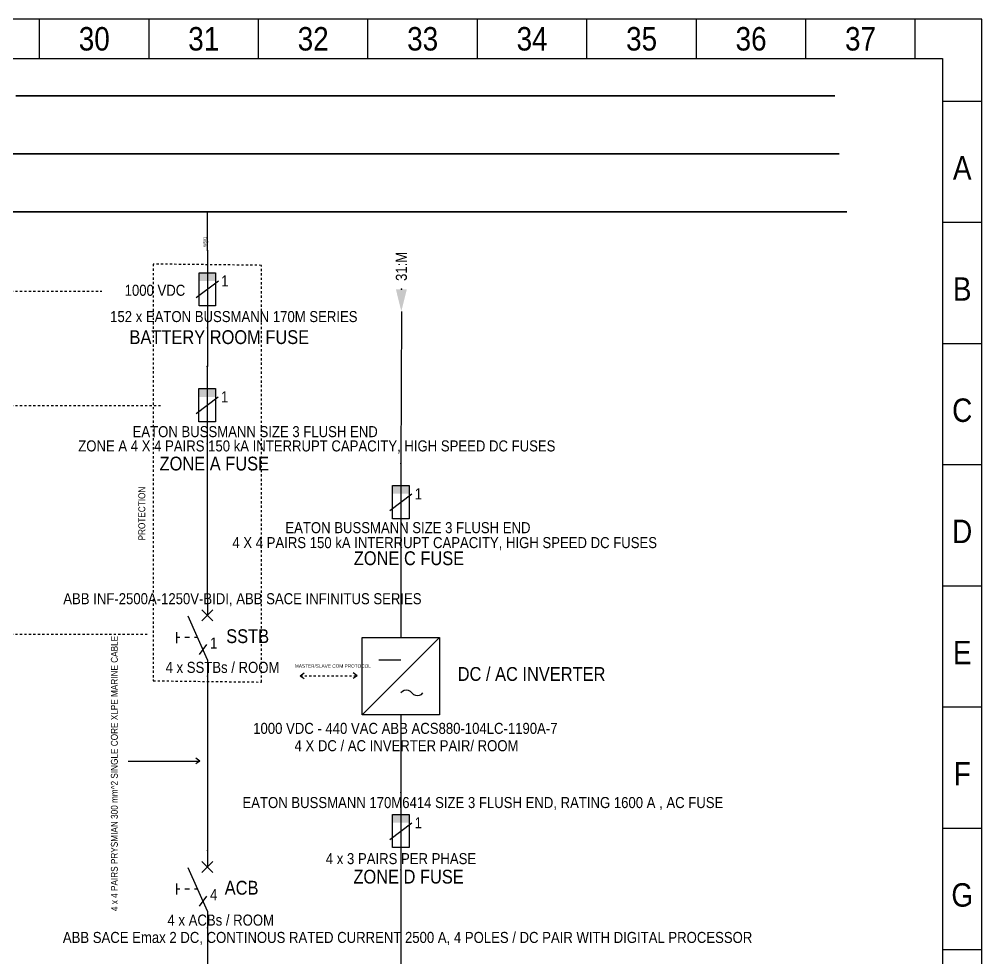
# Model space of a CAD drawing. Header units: millimetres. Extents: x -283 to 2642, y -168 to 1897.
# Drawn here: x 1781 to 2642, y 1057 to 1897 of the extents above; entities that cross this region are included whole.
import ezdxf
from ezdxf.enums import TextEntityAlignment as Align

# ---------------------------------------------------------------- set-up
doc = ezdxf.new("R2010")
doc.units = ezdxf.units.MM
doc.linetypes.add('DASHED', pattern=[4, 2, -2])
doc.layers.add('SLEHTI1', color=7, linetype='Continuous')
doc.styles.add('ELECTRICAL_GENERAL', font='arial.ttf', dxfattribs={"width": 0.85})
doc.styles.add('ELECTRICAL_ID', font='arial.ttf', dxfattribs={"width": 0.85})
doc.styles.add('ELECTRICAL_INTDEF1', font='segoesc.ttf', dxfattribs={"width": 0.85})
doc.styles.add('ELECTRICAL_LABEL', font='arial.ttf', dxfattribs={"width": 0.85})
doc.styles.add('ELECTRICAL_PROMPT', font='arial.ttf', dxfattribs={"width": 0.85})

# ---------------------------------------------------------------- blocks, each defined once
blk = doc.blocks.new('SPOH3V')
at = {"color": 2, "linetype": 'Continuous', "lineweight": -3}
for p, q in [((418, 297), (23, 297)), ((418, 2), (418, 297))]:
    blk.add_line(p, q, dxfattribs=at)
at = {"color": 7, "linetype": 'Continuous', "lineweight": -3}
for p, q in [((297.5, 292), (297.5, 297)), ((311.5, 292), (311.5, 297)), ((325.5, 292), (325.5, 297)), ((339.5, 292), (339.5, 297)), ((353.5, 292), (353.5, 297)), ((367.5, 292), (367.5, 297)), ((381.5, 292), (381.5, 297)), ((395.5, 292), (395.5, 297)), ((409.5, 292), (409.5, 297)), ((418, 286.5), (413, 286.5)), ((418, 271), (413, 271)), ((418, 255.5), (413, 255.5)), ((418, 240), (413, 240)), ((418, 224.5), (413, 224.5)), ((418, 209), (413, 209)), ((418, 193.5), (413, 193.5)), ((418, 178), (413, 178))]:
    blk.add_line(p, q, dxfattribs=at)
at = {"color": 1, "linetype": 'Continuous', "lineweight": -3}
for p, q in [((28, 292), (413, 292)), ((413, 292), (413, 23))]:
    blk.add_line(p, q, dxfattribs=at)
at = {"color": 7, "lineweight": -3, "style": 'ELECTRICAL_PROMPT', "width": 0.85}
for s, p in [('30', (304.5, 293)), ('31', (318.5, 293)), ('32', (332.5, 293)), ('33', (346.5, 293)), ('34', (360.5, 293)), ('35', (374.5, 293)), ('36', (388.5, 293)), ('37', (402.5, 293)), ('A', (415.5, 276.5)), ('B', (415.5, 261)), ('C', (415.5, 245.5)), ('D', (415.5, 230)), ('E', (415.5, 214.5)), ('F', (415.5, 199)), ('G', (415.5, 183.5))]:
    blk.add_text(s, height=3, dxfattribs=at).set_placement(p, align=Align.CENTER)
at = {"color": 11, "lineweight": -3, "style": 'ELECTRICAL_LABEL', "width": 0.85, "flags": 8}
blk.add_attdef('E_DRW_PRINTDATE', text='', height=1.5, rotation=90, dxfattribs=at).set_placement((1.6, 296.5), align=Align.RIGHT)
at = {"color": 7, "lineweight": -3, "style": 'ELECTRICAL_LABEL', "width": 0.85, "flags": 8}
for tag, p in [('E_DRW_REVD', (7, 247)), ('E_DRW_REVE', (14, 247)), ('E_DRW_REVF', (21, 247)), ('E_DRW_REVA', (7, 30)), ('E_DRW_REVB', (14, 30)), ('E_DRW_REVC', (21, 30))]:
    blk.add_attdef(tag, p, '', height=2, rotation=90, dxfattribs=at)
at = {"color": 11, "lineweight": -3, "style": 'ELECTRICAL_LABEL', "width": 0.85, "flags": 8}
blk.add_attdef('E_DRW_FILENAME', (1.6, 2.5), '', height=1.5, rotation=90, dxfattribs=at)
at = {"color": 1, "lineweight": -3, "style": 'ELECTRICAL_LABEL', "width": 0.85, "flags": 8}
for tag, p, height in [('E_DRW_NAME1', (206.5, 15), 3.5), ('E_DRW_OBJECTID', (323, 17), 2.5), ('E_DRW_ELPOSID', (356, 17), 2.5), ('E_DRW_JOBNUMBER', (388, 17), 2.5), ('E_DRW_NAME2', (206.5, 10), 3.5), ('E_DRW_NUMBER', (359, 5), 5), ('E_DRW_NAME3', (206.5, 5), 3.5)]:
    blk.add_attdef(tag, p, '', height=height, dxfattribs=at)
at = {"color": 7, "lineweight": -3, "width": 0.85}
for tag, p, style, flags in [('E_DRW_PLANNER', (295.54, 17), 'ELECTRICAL_LABEL', 8), ('E_DRW_DATE', (305, 17), 'ELECTRICAL_LABEL', 8), ('E_DRW_DRAWER', (295.54, 10), 'ELECTRICAL_LABEL', 8), ('E_DRW_SHEETS', (331, 10), 'ELECTRICAL_LABEL', 8), ('E_DRW_CHECKER', (295.54, 3), 'ELECTRICAL_LABEL', 8), ('$SCVIRTATIE$', (0, 0), 'ELECTRICAL_GENERAL', 9)]:
    blk.add_attdef(tag, p, '', height=2, dxfattribs=dict(at, style=style, flags=flags))
at = {"color": 7, "lineweight": -3, "style": 'ELECTRICAL_LABEL', "width": 0.85, "flags": 8}
blk.add_attdef('E_DRW_SHEET', text='', height=2, dxfattribs=at).set_placement((327, 10), align=Align.RIGHT)
at = {"color": 1, "lineweight": -3, "style": 'ELECTRICAL_LABEL', "width": 0.85, "flags": 8}
blk.add_attdef('E_DRW_GROUP', text='', height=5, dxfattribs=at).set_placement((354, 5), align=Align.RIGHT)
blk = doc.blocks.new('SVAIHT2A')
at = {"color": 1, "linetype": 'Continuous', "lineweight": -3}
blk.add_point((0, 0), dxfattribs=at)
at = {"color": 1, "lineweight": -3}
blk.add_solid([(0, -4), (0.99, 0), (-0.99, 0)], dxfattribs=at)
at = {"color": 7, "lineweight": -3, "style": 'ELECTRICAL_GENERAL', "width": 0.85}
blk.add_attdef('E_CONNREF', text='', height=2, rotation=90, dxfattribs=at).set_placement((0, 1.5), align=Align.MIDDLE_LEFT)
at = {"color": 1, "lineweight": -3, "style": 'ELECTRICAL_INTDEF1', "flags": 8}
blk.add_attdef('E_DELETED', (0, 0), '', height=2.5, dxfattribs=at)
at = {"color": 7, "lineweight": -3, "style": 'ELECTRICAL_GENERAL', "width": 0.85, "flags": 8}
blk.add_attdef('E_SYMBTXT1', text='', height=2, rotation=90, dxfattribs=at).set_placement((2, 0), align=Align.TOP_RIGHT)
at = {"color": 7, "lineweight": -3, "style": 'ELECTRICAL_GENERAL', "width": 0.85, "flags": 1}
blk.add_attdef('E_THISREF', text='', height=1.5, dxfattribs=at).set_placement((0, -9), align=Align.CENTER)
blk = doc.blocks.new('KAAPELIN1')
at = {"color": 7, "linetype": 'ByBlock', "lineweight": -3}
blk.add_point((0, 0), dxfattribs=at)
at = {"color": 7, "lineweight": -3, "width": 0.85}
for tag, height, style, p in [('E_ID', 2.5, 'ELECTRICAL_ID', (0, 1)), ('E_TYPE', 2, 'ELECTRICAL_GENERAL', (0, -3))]:
    blk.add_attdef(tag, text='', height=height, dxfattribs=dict(at, style=style)).set_placement(p, align=Align.CENTER)
at = {"color": 7, "lineweight": -3, "style": 'ELECTRICAL_GENERAL', "width": 0.85}
for tag, flags, p in [('E_FROM_LOCATION', 1, (0, -6)), ('E_FROM_ID', 1, (0, -9)), ('E_TO_LOCATION', 1, (0, -12)), ('E_LENGTH', 1, (0, -18)), ('E_TO_ID', 1, (0, -15)), ('E_REMARKS', 1, (0, -21)), ('E_CLASS', 1, (0, -27)), ('E_ITEM', 1, (0, -24)), ('E_INSTALLER', 9, (0, -33)), ('E_SUPPLIER', 9, (0, -30)), ('E_VOLTAGE', 9, (0, -36))]:
    blk.add_attdef(tag, text='', height=2, dxfattribs=dict(at, flags=flags)).set_placement(p, align=Align.CENTER)
blk = doc.blocks.new('IECSLD_0201')
at = {"color": 0, "linetype": 'Continuous', "lineweight": -3}
for p, q in [((0, 0), (0, -14)), ((-1.5, -10), (-1.5, -4)), ((-1.5, -4), (1.5, -4)), ((1.5, -4), (1.5, -10)), ((1.5, -10), (-1.5, -10))]:
    blk.add_line(p, q, dxfattribs=at)
at = {"color": 7, "linetype": 'Continuous', "lineweight": -3}
blk.add_line((-2, -8.5), (2, -5.5), dxfattribs=at)
at = {"color": 0, "linetype": 'Continuous', "lineweight": -3}
for p in [(0, 0), (0, -14)]:
    blk.add_point(p, dxfattribs=at)
at = {"color": 0, "lineweight": -3}
blk.add_solid([(-1.5, -5.5), (1.5, -5.5), (-1.5, -4), (1.5, -4)], dxfattribs=at)
at = {"color": 7, "lineweight": -3, "width": 0.85}
for tag, height, style, flags, p in [('E_OBJECTID', 2.5, 'ELECTRICAL_ID', 8, (-4, -1)), ('E_ELPOSID', 2.5, 'ELECTRICAL_ID', 8, (-4, -4.5)), ('E_AA', 2, 'ELECTRICAL_GENERAL', 8, (-4, -12)), ('E_OVERCURRENTPROTECTIONTYPE', 2, 'ELECTRICAL_GENERAL', 9, (-4, -15)), ('E_OVERCURRENTPROTECTION', 2, 'ELECTRICAL_GENERAL', 9, (-4, -18)), ('E_FRAMESIZE', 2, 'ELECTRICAL_GENERAL', 9, (-4, -21)), ('E_ELEC1', 2, 'ELECTRICAL_GENERAL', 8, (-4, -24)), ('E_ELEC2', 2, 'ELECTRICAL_GENERAL', 8, (-4, -27))]:
    blk.add_attdef(tag, text='', height=height, dxfattribs=dict(at, style=style, flags=flags)).set_placement(p, align=Align.RIGHT)
at = {"color": 7, "lineweight": -3, "style": 'ELECTRICAL_GENERAL', "width": 0.85, "flags": 8}
blk.add_attdef('E_PHASE', (2, -1), '', height=1.5, dxfattribs=at)
at = {"color": 7, "lineweight": -3, "style": 'ELECTRICAL_ID', "width": 0.85, "flags": 9}
blk.add_attdef('E_GROUPNUMBER', text='', height=1.5, dxfattribs=at).set_placement((-2, -1), align=Align.TOP_RIGHT)
at = {"color": 7, "lineweight": -3, "style": 'ELECTRICAL_GENERAL', "width": 0.85, "flags": 8}
blk.add_attdef('E_POLES', text='', height=2, dxfattribs=at).set_placement((2.5, -5.5), align=Align.MIDDLE_LEFT)
at = {"color": 7, "lineweight": -3, "style": 'ELECTRICAL_ID', "width": 0.85}
blk.add_attdef('E_ID', text='', height=2.5, dxfattribs=at).set_placement((-4, -8), align=Align.RIGHT)
blk = doc.blocks.new('IECSLD_0710')
at = {"color": 0, "linetype": 'Continuous', "lineweight": -3}
for p, q in [((-7, 0), (7, 0)), ((-7, -14), (-7, 0)), ((-7, -14), (7, 0)), ((7, 0), (7, -14)), ((7, -14), (-7, -14))]:
    blk.add_line(p, q, dxfattribs=at)
at = {"color": 7, "linetype": 'Continuous', "lineweight": -3}
for p, q in [((-3.72, -3.73), (-4, -4)), ((-3.38, -3.56), (-3.72, -3.73)), ((-3, -3.5), (-3.38, -3.56)), ((-2.62, -3.56), (-3, -3.5)), ((-2.28, -3.73), (-2.62, -3.56)), ((-2, -4), (-2.28, -3.73)), ((-2, -4), (-1.72, -4.27)), ((-1.72, -4.27), (-1.38, -4.44)), ((-1.38, -4.44), (-1, -4.5)), ((-1, -4.5), (-0.62, -4.44)), ((-0.62, -4.44), (-0.28, -4.27)), ((-0.28, -4.27), (0, -4)), ((4, -10), (0, -10))]:
    blk.add_line(p, q, dxfattribs=at)
at = {"color": 0, "linetype": 'Continuous', "lineweight": -3}
for p in [(0, 0), (0, -14)]:
    blk.add_point(p, dxfattribs=at)
at = {"color": 7, "lineweight": -3, "width": 0.85, "flags": 8}
for tag, height, style, p in [('E_OBJECTID', 2.5, 'ELECTRICAL_ID', (-9, -1)), ('E_ELPOSID', 2.5, 'ELECTRICAL_ID', (-9, -4.5)), ('E_ELEC1', 2, 'ELECTRICAL_GENERAL', (-9, -12)), ('E_ELEC2', 2, 'ELECTRICAL_GENERAL', (-9, -15))]:
    blk.add_attdef(tag, text='', height=height, dxfattribs=dict(at, style=style)).set_placement(p, align=Align.RIGHT)
at = {"color": 7, "lineweight": -3, "style": 'ELECTRICAL_ID', "width": 0.85}
blk.add_attdef('E_ID', text='', height=2.5, dxfattribs=at).set_placement((-9, -8), align=Align.RIGHT)
blk = doc.blocks.new('IECSLD_0402')
at = {"color": 0, "linetype": 'Continuous', "lineweight": -3}
for p, q in [((0, 0), (0, -3)), ((0, -11), (-3.5, -3.12)), ((-5.5, -8), (-5.5, -6)), ((0, -11), (0, -14))]:
    blk.add_line(p, q, dxfattribs=at)
at = {"color": 7, "linetype": 'Continuous', "lineweight": -3}
for p, q in [((-1, -4), (1, -2)), ((-1, -2), (1, -4)), ((-5, -7), (-5.5, -7)), ((-3.2, -7), (-4.1, -7)), ((-1.78, -7), (-2.3, -7)), ((-0.13, -8.25), (-1.5, -10.09))]:
    blk.add_line(p, q, dxfattribs=at)
at = {"color": 0, "linetype": 'Continuous', "lineweight": -3}
for p in [(0, 0), (0, -14)]:
    blk.add_point(p, dxfattribs=at)
at = {"color": 7, "lineweight": -3, "width": 0.85}
for tag, height, style, flags, p in [('E_OBJECTID', 2.5, 'ELECTRICAL_ID', 8, (-7.5, -1)), ('E_ELPOSID', 2.5, 'ELECTRICAL_ID', 8, (-7.5, -4.5)), ('E_AA', 2, 'ELECTRICAL_GENERAL', 8, (-7.5, -12)), ('E_OVERCURRENTPROTECTIONTYPE', 2, 'ELECTRICAL_GENERAL', 9, (-7.5, -15)), ('E_OVERCURRENTPROTECTION', 2, 'ELECTRICAL_GENERAL', 9, (-7.5, -18)), ('E_FRAMESIZE', 2, 'ELECTRICAL_GENERAL', 9, (-7.5, -21)), ('E_ELEC1', 2, 'ELECTRICAL_GENERAL', 8, (-7.5, -24)), ('E_ELEC2', 2, 'ELECTRICAL_GENERAL', 8, (-7.5, -27))]:
    blk.add_attdef(tag, text='', height=height, dxfattribs=dict(at, style=style, flags=flags)).set_placement(p, align=Align.RIGHT)
at = {"color": 7, "lineweight": -3, "style": 'ELECTRICAL_GENERAL', "width": 0.85, "flags": 8}
blk.add_attdef('E_PHASE', (2, -1), '', height=1.5, dxfattribs=at)
at = {"color": 7, "lineweight": -3, "style": 'ELECTRICAL_ID', "width": 0.85, "flags": 9}
blk.add_attdef('E_GROUPNUMBER', text='', height=1.5, dxfattribs=at).set_placement((-2, -1), align=Align.TOP_RIGHT)
at = {"color": 7, "lineweight": -3, "style": 'ELECTRICAL_ID', "width": 0.85}
blk.add_attdef('E_ID', text='', height=2.5, dxfattribs=at).set_placement((-7.5, -8), align=Align.RIGHT)
at = {"color": 7, "lineweight": -3, "style": 'ELECTRICAL_GENERAL', "width": 0.85, "flags": 8}
blk.add_attdef('E_POLES', text='', height=2, dxfattribs=at).set_placement((0.5, -8), align=Align.MIDDLE_LEFT)

msp = doc.modelspace()

# ---------------------------------------------------------------- linework, layer by layer
at = {"layer": 'SLEHTI1', "color": 4, "linetype": 'DASHED', "lineweight": -3}
for p, q in [((989.42, 1653.59), (1854.85, 1653.59)), ((989.42, 1551.26), (1907.31, 1551.26)), ((989.42, 1346.59), (1896.19, 1346.59)), ((2032.36, 1309.26), (2083.42, 1309.26))]:
    msp.add_line(p, q, dxfattribs=at)
at = {"layer": 'SLEHTI1', "color": 4, "linetype": 'Continuous', "lineweight": -3}
for p, q in [((2032.36, 1309.26), (2035.88, 1311.88)), ((2083.42, 1309.26), (2079.91, 1311.88)), ((2032.36, 1309.26), (2035.88, 1306.65)), ((2083.42, 1309.26), (2079.91, 1306.65))]:
    msp.add_line(p, q, dxfattribs=at)
at = {"layer": 'SLEHTI1', "color": 1, "linetype": 'Continuous', "lineweight": -3}
for p, q in [((1878.49, 1232.87), (1942.39, 1232.87)), ((1942.39, 1232.87), (1938.88, 1235.49)), ((1942.39, 1232.87), (1938.88, 1230.26))]:
    msp.add_line(p, q, dxfattribs=at)
at = {"layer": 'SLEHTI1', "color": 3, "linetype": 'Continuous', "lineweight": -3}
for points in [[(1777.87, 1828.36), (1781.37, 1828.36), (1784.87, 1828.36), (1788.37, 1828.36), (1791.87, 1828.36), (1795.37, 1828.36), (1798.87, 1828.36), (1802.37, 1828.36), (1805.87, 1828.36), (1809.37, 1828.36), (1812.87, 1828.36), (1816.37, 1828.36), (1819.87, 1828.36), (1823.37, 1828.36), (1826.87, 1828.36), (1830.37, 1828.36), (1833.87, 1828.36), (1837.37, 1828.36), (1840.87, 1828.36), (1844.37, 1828.36), (1847.87, 1828.36), (1851.37, 1828.36), (1854.87, 1828.36), (1858.37, 1828.36), (1861.87, 1828.36), (1865.37, 1828.36), (1868.87, 1828.36), (1872.37, 1828.36), (1875.87, 1828.36), (1879.37, 1828.36), (1882.87, 1828.36), (1886.37, 1828.36), (1889.87, 1828.36), (1893.37, 1828.36), (1896.87, 1828.36), (1900.37, 1828.36), (1903.87, 1828.36), (1907.37, 1828.36), (1910.87, 1828.36), (1914.37, 1828.36), (1917.87, 1828.36), (1921.37, 1828.36), (1924.87, 1828.36), (1928.37, 1828.36), (1931.87, 1828.36), (1935.37, 1828.36), (1938.87, 1828.36), (1942.37, 1828.36), (1945.87, 1828.36), (1949.37, 1828.36), (1952.87, 1828.36), (1956.37, 1828.36), (1959.87, 1828.36), (1963.37, 1828.36), (1966.87, 1828.36), (1970.37, 1828.36), (1973.87, 1828.36), (1977.37, 1828.36), (1980.87, 1828.36), (1984.37, 1828.36), (1987.87, 1828.36), (1991.37, 1828.36), (1994.87, 1828.36), (1998.37, 1828.36), (2001.87, 1828.36), (2005.37, 1828.36), (2008.87, 1828.36), (2012.37, 1828.36), (2015.87, 1828.36), (2019.37, 1828.36), (2022.87, 1828.36), (2026.37, 1828.36), (2029.87, 1828.36), (2033.37, 1828.36), (2036.87, 1828.36), (2040.37, 1828.36), (2043.87, 1828.36), (2047.37, 1828.36), (2050.87, 1828.36), (2054.37, 1828.36), (2057.87, 1828.36), (2061.37, 1828.36), (2064.87, 1828.36), (2068.37, 1828.36), (2071.87, 1828.36), (2075.37, 1828.36), (2078.87, 1828.36), (2082.37, 1828.36), (2085.87, 1828.36), (2089.37, 1828.36), (2092.87, 1828.36), (2096.37, 1828.36), (2099.87, 1828.36), (2103.37, 1828.36), (2106.87, 1828.36), (2110.37, 1828.36), (2113.87, 1828.36), (2117.37, 1828.36), (2120.87, 1828.36), (2124.37, 1828.36), (2127.87, 1828.36), (2131.37, 1828.36), (2134.87, 1828.36), (2138.37, 1828.36), (2141.87, 1828.36), (2145.37, 1828.36), (2148.87, 1828.36), (2152.37, 1828.36), (2155.87, 1828.36), (2159.37, 1828.36), (2162.87, 1828.36), (2166.37, 1828.36), (2169.87, 1828.36), (2173.37, 1828.36), (2176.87, 1828.36), (2180.37, 1828.36), (2183.87, 1828.36), (2187.37, 1828.36), (2190.87, 1828.36), (2194.37, 1828.36), (2197.87, 1828.36), (2201.37, 1828.36), (2204.87, 1828.36), (2208.37, 1828.36), (2211.87, 1828.36), (2215.37, 1828.36), (2218.87, 1828.36), (2222.37, 1828.36), (2225.87, 1828.36), (2229.37, 1828.36), (2232.87, 1828.36), (2236.37, 1828.36), (2239.87, 1828.36), (2243.37, 1828.36), (2246.87, 1828.36), (2250.37, 1828.36), (2253.87, 1828.36), (2257.37, 1828.36), (2260.87, 1828.36), (2264.37, 1828.36), (2267.87, 1828.36), (2271.37, 1828.36), (2274.87, 1828.36), (2278.37, 1828.36), (2281.87, 1828.36), (2285.37, 1828.36), (2288.87, 1828.36), (2292.37, 1828.36), (2295.87, 1828.36), (2299.37, 1828.36), (2302.87, 1828.36), (2306.37, 1828.36), (2309.87, 1828.36), (2313.37, 1828.36), (2316.87, 1828.36), (2320.37, 1828.36), (2323.87, 1828.36), (2327.37, 1828.36), (2330.87, 1828.36), (2334.37, 1828.36), (2337.87, 1828.36), (2341.37, 1828.36), (2344.87, 1828.36), (2348.37, 1828.36), (2351.87, 1828.36), (2355.37, 1828.36), (2358.87, 1828.36), (2362.37, 1828.36), (2365.87, 1828.36), (2369.37, 1828.36), (2372.87, 1828.36), (2376.37, 1828.36), (2379.87, 1828.36), (2383.37, 1828.36), (2386.87, 1828.36), (2390.37, 1828.36), (2393.87, 1828.36), (2397.37, 1828.36), (2400.87, 1828.36), (2404.37, 1828.36), (2407.87, 1828.36), (2411.37, 1828.36), (2414.87, 1828.36), (2418.37, 1828.36), (2421.87, 1828.36), (2425.37, 1828.36), (2428.87, 1828.36), (2432.37, 1828.36), (2435.87, 1828.36), (2439.37, 1828.36), (2442.87, 1828.36), (2446.37, 1828.36), (2449.87, 1828.36), (2453.37, 1828.36), (2456.87, 1828.36), (2460.37, 1828.36), (2463.87, 1828.36), (2467.37, 1828.36), (2470.87, 1828.36), (2474.37, 1828.36), (2477.87, 1828.36), (2481.37, 1828.36), (2484.87, 1828.36), (2488.37, 1828.36), (2491.87, 1828.36), (2495.37, 1828.36), (2498.87, 1828.36), (2502.37, 1828.36), (2505.87, 1828.36), (2507.62, 1828.36), (2509.37, 1828.36), (2511.12, 1828.36), (2509.37, 1828.36), (2505.87, 1828.36), (2502.37, 1828.36), (2498.87, 1828.36), (2495.37, 1828.36), (2491.87, 1828.36), (2488.37, 1828.36), (2484.87, 1828.36), (2481.37, 1828.36), (2477.87, 1828.36), (2474.37, 1828.36), (2470.87, 1828.36), (2467.37, 1828.36), (2463.87, 1828.36), (2460.37, 1828.36), (2456.87, 1828.36), (2453.37, 1828.36), (2449.87, 1828.36), (2446.37, 1828.36), (2442.87, 1828.36), (2439.37, 1828.36), (2435.87, 1828.36), (2432.37, 1828.36), (2428.87, 1828.36), (2425.37, 1828.36), (2421.87, 1828.36), (2418.37, 1828.36), (2414.87, 1828.36), (2411.37, 1828.36), (2407.87, 1828.36), (2404.37, 1828.36), (2400.87, 1828.36), (2397.37, 1828.36), (2393.87, 1828.36), (2390.37, 1828.36), (2386.87, 1828.36), (2383.37, 1828.36), (2379.87, 1828.36), (2376.37, 1828.36), (2372.87, 1828.36), (2369.37, 1828.36), (2365.87, 1828.36), (2362.37, 1828.36), (2358.87, 1828.36), (2355.37, 1828.36), (2351.87, 1828.36), (2348.37, 1828.36), (2344.87, 1828.36), (2341.37, 1828.36), (2337.87, 1828.36), (2334.37, 1828.36), (2330.87, 1828.36), (2327.37, 1828.36), (2323.87, 1828.36), (2320.37, 1828.36), (2316.87, 1828.36), (2313.37, 1828.36), (2309.87, 1828.36), (2306.37, 1828.36), (2302.87, 1828.36), (2299.37, 1828.36), (2295.87, 1828.36), (2292.37, 1828.36), (2288.87, 1828.36), (2285.37, 1828.36), (2281.87, 1828.36), (2278.37, 1828.36), (2274.87, 1828.36), (2271.37, 1828.36), (2267.87, 1828.36), (2264.37, 1828.36), (2260.87, 1828.36), (2257.37, 1828.36), (2253.87, 1828.36), (2250.37, 1828.36), (2246.87, 1828.36), (2243.37, 1828.36), (2239.87, 1828.36), (2236.37, 1828.36), (2232.87, 1828.36), (2229.37, 1828.36), (2225.87, 1828.36), (2222.37, 1828.36), (2218.87, 1828.36), (2215.37, 1828.36), (2211.87, 1828.36), (2208.37, 1828.36), (2204.87, 1828.36), (2201.37, 1828.36), (2197.87, 1828.36), (2194.37, 1828.36), (2190.87, 1828.36), (2187.37, 1828.36), (2183.87, 1828.36), (2180.37, 1828.36), (2176.87, 1828.36), (2173.37, 1828.36), (2169.87, 1828.36), (2166.37, 1828.36), (2162.87, 1828.36), (2159.37, 1828.36), (2155.87, 1828.36), (2152.37, 1828.36), (2148.87, 1828.36), (2145.37, 1828.36), (2141.87, 1828.36), (2138.37, 1828.36), (2134.87, 1828.36), (2131.37, 1828.36), (2127.87, 1828.36), (2124.37, 1828.36), (2120.87, 1828.36), (2117.37, 1828.36), (2113.87, 1828.36), (2110.37, 1828.36), (2106.87, 1828.36), (2103.37, 1828.36), (2099.87, 1828.36), (2096.37, 1828.36), (2092.87, 1828.36), (2089.37, 1828.36), (2085.87, 1828.36), (2082.37, 1828.36), (2078.87, 1828.36), (2075.37, 1828.36), (2071.87, 1828.36), (2068.37, 1828.36), (2064.87, 1828.36), (2061.37, 1828.36), (2057.87, 1828.36), (2054.37, 1828.36), (2050.87, 1828.36), (2047.37, 1828.36), (2043.87, 1828.36), (2040.37, 1828.36), (2036.87, 1828.36), (2033.37, 1828.36), (2029.87, 1828.36), (2026.37, 1828.36), (2022.87, 1828.36), (2019.37, 1828.36), (2015.87, 1828.36), (2012.37, 1828.36), (2008.87, 1828.36), (2005.37, 1828.36), (2001.87, 1828.36), (1998.37, 1828.36), (1994.87, 1828.36), (1991.37, 1828.36), (1987.87, 1828.36), (1984.37, 1828.36), (1980.87, 1828.36), (1977.37, 1828.36), (1973.87, 1828.36), (1970.37, 1828.36), (1966.87, 1828.36), (1963.37, 1828.36), (1959.87, 1828.36), (1956.37, 1828.36), (1952.87, 1828.36), (1949.37, 1828.36), (1945.87, 1828.36), (1942.37, 1828.36), (1938.87, 1828.36), (1935.37, 1828.36), (1931.87, 1828.36), (1928.37, 1828.36), (1924.87, 1828.36), (1921.37, 1828.36), (1917.87, 1828.36), (1914.37, 1828.36), (1910.87, 1828.36), (1907.37, 1828.36), (1903.87, 1828.36), (1900.37, 1828.36), (1896.87, 1828.36), (1893.37, 1828.36), (1889.87, 1828.36), (1886.37, 1828.36), (1882.87, 1828.36), (1879.37, 1828.36), (1875.87, 1828.36), (1872.37, 1828.36), (1868.87, 1828.36), (1865.37, 1828.36), (1861.87, 1828.36), (1858.37, 1828.36), (1854.87, 1828.36), (1851.37, 1828.36), (1847.87, 1828.36), (1844.37, 1828.36), (1840.87, 1828.36), (1837.37, 1828.36), (1833.87, 1828.36), (1830.37, 1828.36), (1826.87, 1828.36), (1823.37, 1828.36), (1819.87, 1828.36), (1816.37, 1828.36), (1812.87, 1828.36), (1809.37, 1828.36), (1805.87, 1828.36), (1802.37, 1828.36), (1798.87, 1828.36), (1795.37, 1828.36), (1791.87, 1828.36), (1788.37, 1828.36), (1784.87, 1828.36), (1781.37, 1828.36), (1777.87, 1828.36)], [(1701, 1776.54), (2511.25, 1776.54), (2513, 1776.54), (2514.75, 1776.54), (2513, 1776.54), (2509.5, 1776.54), (2506, 1776.54), (2502.5, 1776.54), (2499, 1776.54), (2495.5, 1776.54), (2492, 1776.54), (2488.5, 1776.54), (2485, 1776.54), (2481.5, 1776.54), (2478, 1776.54), (2474.5, 1776.54), (2471, 1776.54), (2467.5, 1776.54), (2464, 1776.54), (2460.5, 1776.54), (2457, 1776.54), (2453.5, 1776.54), (2450, 1776.54), (2446.5, 1776.54), (2443, 1776.54), (2439.5, 1776.54), (2436, 1776.54), (2432.5, 1776.54), (2429, 1776.54), (2425.5, 1776.54), (2422, 1776.54), (2418.5, 1776.54), (2415, 1776.54), (2411.5, 1776.54), (2408, 1776.54), (2404.5, 1776.54), (2401, 1776.54), (2397.5, 1776.54), (2394, 1776.54), (2390.5, 1776.54), (2387, 1776.54), (2383.5, 1776.54), (2380, 1776.54), (2376.5, 1776.54), (2373, 1776.54), (2369.5, 1776.54), (2366, 1776.54), (2362.5, 1776.54), (2359, 1776.54), (2355.5, 1776.54), (2352, 1776.54), (2348.5, 1776.54), (2345, 1776.54), (2341.5, 1776.54), (2338, 1776.54), (2334.5, 1776.54), (2331, 1776.54), (2327.5, 1776.54), (2324, 1776.54), (2320.5, 1776.54), (2317, 1776.54), (2313.5, 1776.54), (2310, 1776.54), (2306.5, 1776.54), (2303, 1776.54), (2299.5, 1776.54), (2296, 1776.54), (2292.5, 1776.54), (2289, 1776.54), (2285.5, 1776.54), (2282, 1776.54), (2278.5, 1776.54), (2275, 1776.54), (2271.5, 1776.54), (2268, 1776.54), (2264.5, 1776.54), (2261, 1776.54), (2257.5, 1776.54), (2254, 1776.54), (2250.5, 1776.54), (2247, 1776.54), (2243.5, 1776.54), (2240, 1776.54), (2236.5, 1776.54), (2233, 1776.54), (2229.5, 1776.54), (2226, 1776.54), (2222.5, 1776.54), (2219, 1776.54), (2215.5, 1776.54), (2212, 1776.54), (2208.5, 1776.54), (2205, 1776.54), (2201.5, 1776.54), (2198, 1776.54), (2194.5, 1776.54), (2191, 1776.54), (2187.5, 1776.54), (2184, 1776.54), (2180.5, 1776.54), (2177, 1776.54), (2173.5, 1776.54), (2170, 1776.54), (2166.5, 1776.54), (2163, 1776.54), (2159.5, 1776.54), (2156, 1776.54), (2152.5, 1776.54), (2149, 1776.54), (2145.5, 1776.54), (2142, 1776.54), (2138.5, 1776.54), (2135, 1776.54), (2131.5, 1776.54), (2128, 1776.54), (2124.5, 1776.54), (2121, 1776.54), (2117.5, 1776.54), (2114, 1776.54), (2110.5, 1776.54), (2107, 1776.54), (2103.5, 1776.54), (2100, 1776.54), (2096.5, 1776.54), (2093, 1776.54), (2089.5, 1776.54), (2086, 1776.54), (2082.5, 1776.54), (2079, 1776.54), (2075.5, 1776.54), (2072, 1776.54), (2068.5, 1776.54), (2065, 1776.54), (2061.5, 1776.54), (2058, 1776.54), (2054.5, 1776.54), (2051, 1776.54), (2047.5, 1776.54), (2044, 1776.54), (2040.5, 1776.54), (2037, 1776.54), (2033.5, 1776.54), (2030, 1776.54), (2026.5, 1776.54), (2023, 1776.54), (2019.5, 1776.54), (2016, 1776.54), (2012.5, 1776.54), (2009, 1776.54), (2005.5, 1776.54), (2002, 1776.54), (1998.5, 1776.54), (1995, 1776.54), (1991.5, 1776.54), (1988, 1776.54), (1984.5, 1776.54), (1981, 1776.54), (1977.5, 1776.54), (1974, 1776.54), (1970.5, 1776.54), (1967, 1776.54), (1963.5, 1776.54), (1960, 1776.54), (1956.5, 1776.54), (1953, 1776.54), (1949.5, 1776.54), (1946, 1776.54), (1942.5, 1776.54), (1939, 1776.54), (1935.5, 1776.54), (1932, 1776.54), (1928.5, 1776.54), (1925, 1776.54), (1921.5, 1776.54), (1918, 1776.54), (1914.5, 1776.54), (1911, 1776.54), (1907.5, 1776.54), (1904, 1776.54), (1900.5, 1776.54), (1897, 1776.54), (1893.5, 1776.54), (1890, 1776.54), (1886.5, 1776.54), (1883, 1776.54), (1879.5, 1776.54), (1876, 1776.54), (1872.5, 1776.54), (1869, 1776.54), (1865.5, 1776.54), (1862, 1776.54), (1858.5, 1776.54), (1855, 1776.54), (1851.5, 1776.54), (1848, 1776.54), (1844.5, 1776.54), (1841, 1776.54), (1837.5, 1776.54), (1834, 1776.54), (1830.5, 1776.54), (1827, 1776.54), (1823.5, 1776.54), (1820, 1776.54), (1816.5, 1776.54), (1813, 1776.54), (1809.5, 1776.54), (1806, 1776.54), (1802.5, 1776.54), (1799, 1776.54), (1795.5, 1776.54), (1792, 1776.54), (1788.5, 1776.54), (1785, 1776.54), (1781.5, 1776.54), (1778, 1776.54)], [(1778, 1776.54), (1781.5, 1776.54), (1785, 1776.54), (1788.5, 1776.54), (1792, 1776.54), (1795.5, 1776.54), (1799, 1776.54), (1802.5, 1776.54), (1806, 1776.54), (1809.5, 1776.54), (1813, 1776.54), (1816.5, 1776.54), (1820, 1776.54), (1823.5, 1776.54), (1827, 1776.54), (1830.5, 1776.54), (1834, 1776.54), (1837.5, 1776.54), (1841, 1776.54), (1844.5, 1776.54), (1848, 1776.54), (1851.5, 1776.54), (1855, 1776.54), (1858.5, 1776.54), (1862, 1776.54), (1865.5, 1776.54), (1869, 1776.54), (1872.5, 1776.54), (1876, 1776.54), (1879.5, 1776.54), (1883, 1776.54), (1886.5, 1776.54), (1890, 1776.54), (1893.5, 1776.54), (1897, 1776.54), (1900.5, 1776.54), (1904, 1776.54), (1907.5, 1776.54), (1911, 1776.54), (1914.5, 1776.54), (1918, 1776.54), (1921.5, 1776.54), (1925, 1776.54), (1928.5, 1776.54), (1932, 1776.54), (1935.5, 1776.54), (1939, 1776.54), (1942.5, 1776.54), (1946, 1776.54), (1949.5, 1776.54), (1953, 1776.54), (1956.5, 1776.54), (1960, 1776.54), (1963.5, 1776.54), (1967, 1776.54), (1970.5, 1776.54), (1974, 1776.54), (1977.5, 1776.54), (1981, 1776.54), (1984.5, 1776.54), (1988, 1776.54), (1991.5, 1776.54), (1995, 1776.54), (1998.5, 1776.54), (2002, 1776.54), (2005.5, 1776.54), (2009, 1776.54), (2012.5, 1776.54), (2016, 1776.54), (2019.5, 1776.54), (2023, 1776.54), (2026.5, 1776.54), (2030, 1776.54), (2033.5, 1776.54), (2037, 1776.54), (2040.5, 1776.54), (2044, 1776.54), (2047.5, 1776.54), (2051, 1776.54), (2054.5, 1776.54), (2058, 1776.54), (2061.5, 1776.54), (2065, 1776.54), (2068.5, 1776.54), (2072, 1776.54), (2075.5, 1776.54), (2079, 1776.54), (2082.5, 1776.54), (2086, 1776.54), (2089.5, 1776.54), (2093, 1776.54), (2096.5, 1776.54), (2100, 1776.54), (2103.5, 1776.54), (2107, 1776.54), (2110.5, 1776.54), (2114, 1776.54), (2117.5, 1776.54), (2121, 1776.54), (2124.5, 1776.54), (2128, 1776.54), (2131.5, 1776.54), (2135, 1776.54), (2138.5, 1776.54), (2142, 1776.54), (2145.5, 1776.54), (2149, 1776.54), (2152.5, 1776.54), (2156, 1776.54), (2159.5, 1776.54), (2163, 1776.54), (2166.5, 1776.54), (2170, 1776.54), (2173.5, 1776.54), (2177, 1776.54), (2180.5, 1776.54), (2184, 1776.54), (2187.5, 1776.54), (2191, 1776.54), (2194.5, 1776.54), (2198, 1776.54), (2201.5, 1776.54), (2205, 1776.54), (2208.5, 1776.54), (2212, 1776.54), (2215.5, 1776.54), (2219, 1776.54), (2222.5, 1776.54), (2226, 1776.54), (2229.5, 1776.54), (2233, 1776.54), (2236.5, 1776.54), (2240, 1776.54), (2243.5, 1776.54), (2247, 1776.54), (2250.5, 1776.54), (2254, 1776.54), (2257.5, 1776.54), (2261, 1776.54), (2264.5, 1776.54), (2268, 1776.54), (2271.5, 1776.54), (2275, 1776.54), (2278.5, 1776.54), (2282, 1776.54), (2285.5, 1776.54), (2289, 1776.54), (2292.5, 1776.54), (2296, 1776.54), (2299.5, 1776.54), (2303, 1776.54), (2306.5, 1776.54), (2310, 1776.54), (2313.5, 1776.54), (2317, 1776.54), (2320.5, 1776.54), (2324, 1776.54), (2327.5, 1776.54), (2331, 1776.54), (2334.5, 1776.54), (2338, 1776.54), (2341.5, 1776.54), (2345, 1776.54), (2348.5, 1776.54), (2352, 1776.54), (2355.5, 1776.54), (2359, 1776.54), (2362.5, 1776.54), (2366, 1776.54), (2369.5, 1776.54), (2373, 1776.54), (2376.5, 1776.54), (2380, 1776.54), (2383.5, 1776.54), (2387, 1776.54), (2390.5, 1776.54), (2394, 1776.54), (2397.5, 1776.54), (2401, 1776.54), (2404.5, 1776.54), (2408, 1776.54), (2411.5, 1776.54), (2415, 1776.54), (2418.5, 1776.54), (2422, 1776.54), (2425.5, 1776.54), (2429, 1776.54), (2432.5, 1776.54), (2436, 1776.54), (2439.5, 1776.54), (2443, 1776.54), (2446.5, 1776.54), (2450, 1776.54), (2453.5, 1776.54), (2457, 1776.54), (2460.5, 1776.54), (2464, 1776.54), (2467.5, 1776.54), (2471, 1776.54), (2474.5, 1776.54), (2478, 1776.54), (2481.5, 1776.54), (2485, 1776.54), (2488.5, 1776.54), (2492, 1776.54), (2495.5, 1776.54), (2499, 1776.54), (2502.5, 1776.54), (2506, 1776.54), (2509.5, 1776.54), (1705.27, 1776.54)], [(1701, 1724.57), (2518.25, 1724.57), (2520, 1724.57), (2521.75, 1724.57), (2520, 1724.57), (2516.5, 1724.57), (2513, 1724.57), (2509.5, 1724.57), (2506, 1724.57), (2502.5, 1724.57), (2499, 1724.57), (2495.5, 1724.57), (2492, 1724.57), (2488.5, 1724.57), (2485, 1724.57), (2481.5, 1724.57), (2478, 1724.57), (2474.5, 1724.57), (2471, 1724.57), (2467.5, 1724.57), (2464, 1724.57), (2460.5, 1724.57), (2457, 1724.57), (2453.5, 1724.57), (2450, 1724.57), (2446.5, 1724.57), (2443, 1724.57), (2439.5, 1724.57), (2436, 1724.57), (2432.5, 1724.57), (2429, 1724.57), (2425.5, 1724.57), (2422, 1724.57), (2418.5, 1724.57), (2415, 1724.57), (2411.5, 1724.57), (2408, 1724.57), (2404.5, 1724.57), (2401, 1724.57), (2397.5, 1724.57), (2394, 1724.57), (2390.5, 1724.57), (2387, 1724.57), (2383.5, 1724.57), (2380, 1724.57), (2376.5, 1724.57), (2373, 1724.57), (2369.5, 1724.57), (2366, 1724.57), (2362.5, 1724.57), (2359, 1724.57), (2355.5, 1724.57), (2352, 1724.57), (2348.5, 1724.57), (2345, 1724.57), (2341.5, 1724.57), (2338, 1724.57), (2334.5, 1724.57), (2331, 1724.57), (2327.5, 1724.57), (2324, 1724.57), (2320.5, 1724.57), (2317, 1724.57), (2313.5, 1724.57), (2310, 1724.57), (2306.5, 1724.57), (2303, 1724.57), (2299.5, 1724.57), (2296, 1724.57), (2292.5, 1724.57), (2289, 1724.57), (2285.5, 1724.57), (2282, 1724.57), (2278.5, 1724.57), (2275, 1724.57), (2271.5, 1724.57), (2268, 1724.57), (2264.5, 1724.57), (2261, 1724.57), (2257.5, 1724.57), (2254, 1724.57), (2250.5, 1724.57), (2247, 1724.57), (2243.5, 1724.57), (2240, 1724.57), (2236.5, 1724.57), (2233, 1724.57), (2229.5, 1724.57), (2226, 1724.57), (2222.5, 1724.57), (2219, 1724.57), (2215.5, 1724.57), (2212, 1724.57), (2208.5, 1724.57), (2205, 1724.57), (2201.5, 1724.57), (2198, 1724.57), (2194.5, 1724.57), (2191, 1724.57), (2187.5, 1724.57), (2184, 1724.57), (2180.5, 1724.57), (2177, 1724.57), (2173.5, 1724.57), (2170, 1724.57), (2166.5, 1724.57), (2163, 1724.57), (2159.5, 1724.57), (2156, 1724.57), (2152.5, 1724.57), (2149, 1724.57), (2145.5, 1724.57), (2142, 1724.57), (2138.5, 1724.57), (2135, 1724.57), (2131.5, 1724.57), (2128, 1724.57), (2124.5, 1724.57), (2121, 1724.57), (2117.5, 1724.57), (2114, 1724.57), (2110.5, 1724.57), (2107, 1724.57), (2103.5, 1724.57), (2100, 1724.57), (2096.5, 1724.57), (2093, 1724.57), (2089.5, 1724.57), (2086, 1724.57), (2082.5, 1724.57), (2079, 1724.57), (2075.5, 1724.57), (2072, 1724.57), (2068.5, 1724.57), (2065, 1724.57), (2061.5, 1724.57), (2058, 1724.57), (2054.5, 1724.57), (2051, 1724.57), (2047.5, 1724.57), (2044, 1724.57), (2040.5, 1724.57), (2037, 1724.57), (2033.5, 1724.57), (2030, 1724.57), (2026.5, 1724.57), (2023, 1724.57), (2019.5, 1724.57), (2016, 1724.57), (2012.5, 1724.57), (2009, 1724.57), (2005.5, 1724.57), (2002, 1724.57), (1998.5, 1724.57), (1995, 1724.57), (1991.5, 1724.57), (1988, 1724.57), (1984.5, 1724.57), (1981, 1724.57), (1977.5, 1724.57), (1974, 1724.57), (1970.5, 1724.57), (1967, 1724.57), (1963.5, 1724.57), (1960, 1724.57), (1956.5, 1724.57), (1953, 1724.57), (1949.5, 1724.57), (1946, 1724.57), (1942.5, 1724.57), (1939, 1724.57), (1935.5, 1724.57), (1932, 1724.57), (1928.5, 1724.57), (1925, 1724.57), (1921.5, 1724.57), (1918, 1724.57), (1914.5, 1724.57), (1911, 1724.57), (1907.5, 1724.57), (1904, 1724.57), (1900.5, 1724.57), (1897, 1724.57), (1893.5, 1724.57), (1890, 1724.57), (1886.5, 1724.57), (1883, 1724.57), (1879.5, 1724.57), (1876, 1724.57), (1872.5, 1724.57), (1869, 1724.57), (1865.5, 1724.57), (1862, 1724.57), (1858.5, 1724.57), (1855, 1724.57), (1851.5, 1724.57), (1848, 1724.57), (1844.5, 1724.57), (1841, 1724.57), (1837.5, 1724.57), (1834, 1724.57), (1830.5, 1724.57), (1827, 1724.57), (1823.5, 1724.57), (1820, 1724.57), (1816.5, 1724.57), (1813, 1724.57), (1809.5, 1724.57), (1806, 1724.57), (1802.5, 1724.57), (1799, 1724.57), (1795.5, 1724.57), (1792, 1724.57), (1788.5, 1724.57), (1785, 1724.57), (1781.5, 1724.57), (1778, 1724.57)], [(1778, 1724.57), (1781.5, 1724.57), (1785, 1724.57), (1788.5, 1724.57), (1792, 1724.57), (1795.5, 1724.57), (1799, 1724.57), (1802.5, 1724.57), (1806, 1724.57), (1809.5, 1724.57), (1813, 1724.57), (1816.5, 1724.57), (1820, 1724.57), (1823.5, 1724.57), (1827, 1724.57), (1830.5, 1724.57), (1834, 1724.57), (1837.5, 1724.57), (1841, 1724.57), (1844.5, 1724.57), (1848, 1724.57), (1851.5, 1724.57), (1855, 1724.57), (1858.5, 1724.57), (1862, 1724.57), (1865.5, 1724.57), (1869, 1724.57), (1872.5, 1724.57), (1876, 1724.57), (1879.5, 1724.57), (1883, 1724.57), (1886.5, 1724.57), (1890, 1724.57), (1893.5, 1724.57), (1897, 1724.57), (1900.5, 1724.57), (1904, 1724.57), (1907.5, 1724.57), (1911, 1724.57), (1914.5, 1724.57), (1918, 1724.57), (1921.5, 1724.57), (1925, 1724.57), (1928.5, 1724.57), (1932, 1724.57), (1935.5, 1724.57), (1939, 1724.57), (1942.5, 1724.57), (1946, 1724.57), (1949.5, 1724.57), (1953, 1724.57), (1956.5, 1724.57), (1960, 1724.57), (1963.5, 1724.57), (1967, 1724.57), (1970.5, 1724.57), (1974, 1724.57), (1977.5, 1724.57), (1981, 1724.57), (1984.5, 1724.57), (1988, 1724.57), (1991.5, 1724.57), (1995, 1724.57), (1998.5, 1724.57), (2002, 1724.57), (2005.5, 1724.57), (2009, 1724.57), (2012.5, 1724.57), (2016, 1724.57), (2019.5, 1724.57), (2023, 1724.57), (2026.5, 1724.57), (2030, 1724.57), (2033.5, 1724.57), (2037, 1724.57), (2040.5, 1724.57), (2044, 1724.57), (2047.5, 1724.57), (2051, 1724.57), (2054.5, 1724.57), (2058, 1724.57), (2061.5, 1724.57), (2065, 1724.57), (2068.5, 1724.57), (2072, 1724.57), (2075.5, 1724.57), (2079, 1724.57), (2082.5, 1724.57), (2086, 1724.57), (2089.5, 1724.57), (2093, 1724.57), (2096.5, 1724.57), (2100, 1724.57), (2103.5, 1724.57), (2107, 1724.57), (2110.5, 1724.57), (2114, 1724.57), (2117.5, 1724.57), (2121, 1724.57), (2124.5, 1724.57), (2128, 1724.57), (2131.5, 1724.57), (2135, 1724.57), (2138.5, 1724.57), (2142, 1724.57), (2145.5, 1724.57), (2149, 1724.57), (2152.5, 1724.57), (2156, 1724.57), (2159.5, 1724.57), (2163, 1724.57), (2166.5, 1724.57), (2170, 1724.57), (2173.5, 1724.57), (2177, 1724.57), (2180.5, 1724.57), (2184, 1724.57), (2187.5, 1724.57), (2191, 1724.57), (2194.5, 1724.57), (2198, 1724.57), (2201.5, 1724.57), (2205, 1724.57), (2208.5, 1724.57), (2212, 1724.57), (2215.5, 1724.57), (2219, 1724.57), (2222.5, 1724.57), (2226, 1724.57), (2229.5, 1724.57), (2233, 1724.57), (2236.5, 1724.57), (2240, 1724.57), (2243.5, 1724.57), (2247, 1724.57), (2250.5, 1724.57), (2254, 1724.57), (2257.5, 1724.57), (2261, 1724.57), (2264.5, 1724.57), (2268, 1724.57), (2271.5, 1724.57), (2275, 1724.57), (2278.5, 1724.57), (2282, 1724.57), (2285.5, 1724.57), (2289, 1724.57), (2292.5, 1724.57), (2296, 1724.57), (2299.5, 1724.57), (2303, 1724.57), (2306.5, 1724.57), (2310, 1724.57), (2313.5, 1724.57), (2317, 1724.57), (2320.5, 1724.57), (2324, 1724.57), (2327.5, 1724.57), (2331, 1724.57), (2334.5, 1724.57), (2338, 1724.57), (2341.5, 1724.57), (2345, 1724.57), (2348.5, 1724.57), (2352, 1724.57), (2355.5, 1724.57), (2359, 1724.57), (2362.5, 1724.57), (2366, 1724.57), (2369.5, 1724.57), (2373, 1724.57), (2376.5, 1724.57), (2380, 1724.57), (2383.5, 1724.57), (2387, 1724.57), (2390.5, 1724.57), (2394, 1724.57), (2397.5, 1724.57), (2401, 1724.57), (2404.5, 1724.57), (2408, 1724.57), (2411.5, 1724.57), (2415, 1724.57), (2418.5, 1724.57), (2422, 1724.57), (2425.5, 1724.57), (2429, 1724.57), (2432.5, 1724.57), (2436, 1724.57), (2439.5, 1724.57), (2443, 1724.57), (2446.5, 1724.57), (2450, 1724.57), (2453.5, 1724.57), (2457, 1724.57), (2460.5, 1724.57), (2464, 1724.57), (2467.5, 1724.57), (2471, 1724.57), (2474.5, 1724.57), (2478, 1724.57), (2481.5, 1724.57), (2485, 1724.57), (2488.5, 1724.57), (2492, 1724.57), (2495.5, 1724.57), (2499, 1724.57), (2502.5, 1724.57), (2506, 1724.57), (2509.5, 1724.57), (2513, 1724.57), (2516.5, 1724.57), (1705.27, 1724.57)]]:
    msp.add_lwpolyline(points, dxfattribs=at)
at = {"layer": 'SLEHTI1', "color": 1, "linetype": 'Continuous', "lineweight": -3}
for points in [[(1949.24, 1689.92), (1949.24, 1724.56), (1949.24, 1724.56)], [(1949.24, 1689.92), (1949.24, 1705.55), (1949.24, 1705.55)], [(2122.9, 1635.47), (2122.5, 1499.34)], [(1949.24, 1620.63), (1949.24, 1586.16), (1949.08, 1586.16)], [(1949.08, 1516.86), (1949.08, 1378.09), (1949.24, 1378.09)], [(2122.5, 1430.04), (2122.48, 1343.44)], [(1949.24, 1308.79), (1949.24, 1152.87)], [(1949.24, 1083.58), (1949.24, 962.31)]]:
    msp.add_lwpolyline(points, dxfattribs=at)
at = {"layer": 'SLEHTI1', "color": 6, "linetype": 'DASHED', "lineweight": -3}
msp.add_lwpolyline([(1900.82, 1677.82), (1900.82, 1304.74), (1997.66, 1303.6), (1997.66, 1676.68)], close=True, dxfattribs=at)
at = {"layer": 'SLEHTI1', "color": 52, "linetype": 'Continuous', "lineweight": -3}
for points in [[(2122.48, 1274.14), (2122.48, 1204.84)], [(2122.48, 1135.55), (2122.48, 996.95)]]:
    msp.add_lwpolyline(points, dxfattribs=at)

# ---------------------------------------------------------------- block references
at = {"layer": 'SLEHTI1', "color": 1, "linetype": 'Continuous', "lineweight": -3, "xscale": 7, "yscale": 7, "zscale": 7}
msp.add_blockref('SPOH3V', (-283.5, -182), dxfattribs=at)
at = {"layer": 'SLEHTI1', "color": 1, "linetype": 'Continuous', "lineweight": -3, "rotation": 90}
msp.add_blockref('KAAPELIN1', (1949.24, 1697.7), dxfattribs=at).add_auto_attribs({'E_ID': 'W501'})
at = {"layer": 'SLEHTI1', "color": 1, "linetype": 'Continuous', "lineweight": -3}
ref = msp.add_blockref('IECSLD_0201', (1949.24, 1689.92), dxfattribs=dict(at, xscale=4.949747468305833, yscale=4.949747468305833, zscale=4.949747468305833))
ref.add_attrib('E_ID', 'BATTERY ROOM FUSE', dxfattribs={"layer": '0', "color": 7, "lineweight": -3, "height": 12.3744, "style": 'ELECTRICAL_ID', "width": 0.85}).set_placement((2040.34, 1606.22), align=Align.RIGHT)
ref.add_attrib('E_ELEC1', '152 x EATON BUSSMANN 170M SERIES', dxfattribs={"layer": '0', "color": 7, "lineweight": -3, "height": 9.8995, "style": 'ELECTRICAL_GENERAL', "width": 0.85}).set_placement((2083.65, 1625.87), align=Align.RIGHT)
ref.add_attrib('E_ELEC2', '1000 VDC', dxfattribs={"layer": '0', "color": 7, "lineweight": -3, "height": 9.899, "style": 'ELECTRICAL_GENERAL', "width": 0.85}).set_placement((1929.44, 1649.41), align=Align.RIGHT)
ref.add_attrib('E_POLES', '1', dxfattribs={"layer": '0', "color": 7, "lineweight": -3, "height": 9.9, "style": 'ELECTRICAL_GENERAL', "width": 0.85}).set_placement((1961.62, 1662.7), align=Align.MIDDLE_LEFT)
at = {"layer": 'SLEHTI1', "color": 1, "linetype": 'Continuous', "lineweight": -3, "xscale": 4.949747468305833, "yscale": 4.949747468305833, "zscale": 4.949747468305833}
msp.add_blockref('SVAIHT2A', (2122.9, 1655.27), dxfattribs=at).add_auto_attribs({'E_CONNREF': '31:M'})
at = {"layer": 'SLEHTI1', "color": 1, "linetype": 'Continuous', "lineweight": -3}
ref = msp.add_blockref('IECSLD_0201', (1949.08, 1586.16), dxfattribs=dict(at, xscale=4.949747468305833, yscale=4.949747468305833, zscale=4.949747468305833))
ref.add_attrib('E_ID', 'ZONE A FUSE', dxfattribs={"layer": '0', "color": 7, "lineweight": -3, "height": 12.3744, "style": 'ELECTRICAL_ID', "width": 0.85}).set_placement((2004.45, 1493.02), align=Align.RIGHT)
ref.add_attrib('E_ELEC1', 'EATON BUSSMANN SIZE 3 FLUSH END', dxfattribs={"layer": '0', "color": 7, "lineweight": -3, "height": 9.8995, "style": 'ELECTRICAL_GENERAL', "width": 0.85}).set_placement((2101.76, 1522.84), align=Align.RIGHT)
ref.add_attrib('E_ELEC2', 'ZONE A 4 X 4 PAIRS 150 kA INTERRUPT CAPACITY, HIGH SPEED DC FUSES', dxfattribs={"layer": '0', "color": 7, "lineweight": -3, "height": 9.8995, "style": 'ELECTRICAL_GENERAL', "width": 0.85}).set_placement((2260.82, 1510.06), align=Align.RIGHT)
ref.add_attrib('E_POLES', '1', dxfattribs={"layer": '0', "color": 7, "lineweight": -3, "height": 9.9, "style": 'ELECTRICAL_GENERAL', "width": 0.85}).set_placement((1961.45, 1558.94), align=Align.MIDDLE_LEFT)
ref = msp.add_blockref('IECSLD_0201', (2122.5, 1499.34), dxfattribs=dict(at, xscale=4.949747468305833, yscale=4.949747468305833, zscale=4.949747468305833))
ref.add_attrib('E_ID', 'ZONE C FUSE', dxfattribs={"layer": '0', "color": 7, "lineweight": -3, "height": 12.3744, "style": 'ELECTRICAL_ID', "width": 0.85}).set_placement((2179.14, 1408.28), align=Align.RIGHT)
ref.add_attrib('E_ELEC1', 'EATON BUSSMANN SIZE 3 FLUSH END', dxfattribs={"layer": '0', "color": 7, "lineweight": -3, "height": 9.8995, "style": 'ELECTRICAL_GENERAL', "width": 0.85}).set_placement((2238.52, 1436.88), align=Align.RIGHT)
ref.add_attrib('E_ELEC2', '4 X 4 PAIRS 150 kA INTERRUPT CAPACITY, HIGH SPEED DC FUSES', dxfattribs={"layer": '0', "color": 7, "lineweight": -3, "height": 9.8995, "style": 'ELECTRICAL_GENERAL', "width": 0.85}).set_placement((2351.77, 1423.49), align=Align.RIGHT)
ref.add_attrib('E_POLES', '1', dxfattribs={"layer": '0', "color": 7, "lineweight": -3, "height": 9.9, "style": 'ELECTRICAL_GENERAL', "width": 0.85}).set_placement((2134.88, 1472.11), align=Align.MIDDLE_LEFT)
ref = msp.add_blockref('IECSLD_0402', (1949.24, 1378.09), dxfattribs=dict(at, xscale=4.949747468305833, yscale=4.949747468305833, zscale=4.949747468305833))
ref.add_attrib('E_ID', 'SSTB', dxfattribs={"layer": '0', "color": 7, "lineweight": -3, "height": 12.374, "style": 'ELECTRICAL_ID', "width": 0.85}).set_placement((2004.51, 1338.49), align=Align.RIGHT)
ref.add_attrib('E_ELEC1', '4 x SSTBs / ROOM', dxfattribs={"layer": '0', "color": 7, "lineweight": -3, "height": 9.8995, "style": 'ELECTRICAL_GENERAL', "width": 0.85}).set_placement((2013.75, 1311.8), align=Align.RIGHT)
ref.add_attrib('E_ELEC2', 'ABB INF-2500A-1250V-BIDI, ABB SACE INFINITUS SERIES', dxfattribs={"layer": '0', "color": 7, "lineweight": -3, "height": 9.8995, "style": 'ELECTRICAL_GENERAL', "width": 0.85}).set_placement((2140.99, 1373.27), align=Align.RIGHT)
ref.add_attrib('E_POLES', '1', dxfattribs={"layer": '0', "color": 7, "lineweight": -3, "height": 9.9, "style": 'ELECTRICAL_GENERAL', "width": 0.85}).set_placement((1951.71, 1338.49), align=Align.MIDDLE_LEFT)
ref = msp.add_blockref('IECSLD_0710', (2122.48, 1274.14), dxfattribs=dict(at, xscale=4.949747468305833, yscale=4.949747468305833, zscale=4.949747468305833, rotation=180))
ref.add_attrib('E_ID', 'DC / AC INVERTER', (2173.35, 1304.66), dxfattribs={"layer": '0', "color": 7, "lineweight": -3, "height": 12.3744, "style": 'ELECTRICAL_ID', "width": 0.85})
ref.add_attrib('E_ELEC1', '1000 VDC - 440 VAC ABB ACS880-104LC-1190A-7', dxfattribs={"layer": '0', "color": 7, "lineweight": -3, "height": 9.8995, "style": 'ELECTRICAL_GENERAL', "width": 0.85}).set_placement((2262.72, 1257.19), align=Align.RIGHT)
ref.add_attrib('E_ELEC2', '4 X DC / AC INVERTER PAIR/ ROOM', dxfattribs={"layer": '0', "color": 7, "lineweight": -3, "height": 9.8995, "style": 'ELECTRICAL_GENERAL', "width": 0.85}).set_placement((2227.78, 1241.67), align=Align.RIGHT)
ref = msp.add_blockref('IECSLD_0201', (2122.48, 1204.84), dxfattribs=dict(at, xscale=4.949747468305833, yscale=4.949747468305833, zscale=4.949747468305833))
ref.add_attrib('E_ID', 'ZONE D FUSE', dxfattribs={"layer": '0', "color": 7, "lineweight": -3, "height": 12.3744, "style": 'ELECTRICAL_ID', "width": 0.85}).set_placement((2178.76, 1123.22), align=Align.RIGHT)
ref.add_attrib('E_ELEC1', 'EATON BUSSMANN 170M6414 SIZE 3 FLUSH END, RATING 1600 A , AC FUSE', dxfattribs={"layer": '0', "color": 7, "lineweight": -3, "height": 9.8995, "style": 'ELECTRICAL_GENERAL', "width": 0.85}).set_placement((2411.13, 1190.78), align=Align.RIGHT)
ref.add_attrib('E_ELEC2', '4 x 3 PAIRS PER PHASE', dxfattribs={"layer": '0', "color": 7, "lineweight": -3, "height": 9.8995, "style": 'ELECTRICAL_GENERAL', "width": 0.85}).set_placement((2189.87, 1140.57), align=Align.RIGHT)
ref.add_attrib('E_POLES', '1', dxfattribs={"layer": '0', "color": 7, "lineweight": -3, "height": 9.9, "style": 'ELECTRICAL_GENERAL', "width": 0.85}).set_placement((2134.85, 1177.62), align=Align.MIDDLE_LEFT)
ref = msp.add_blockref('IECSLD_0402', (1949.24, 1152.87), dxfattribs=dict(at, xscale=4.949747468305833, yscale=4.949747468305833, zscale=4.949747468305833))
ref.add_attrib('E_ID', 'ACB', dxfattribs={"layer": '0', "color": 7, "lineweight": -3, "height": 12.374, "style": 'ELECTRICAL_ID', "width": 0.85}).set_placement((1994.99, 1113.27), align=Align.RIGHT)
ref.add_attrib('E_ELEC1', '4 x ACBs / ROOM', dxfattribs={"layer": '0', "color": 7, "lineweight": -3, "height": 9.8995, "style": 'ELECTRICAL_GENERAL', "width": 0.85}).set_placement((2008.91, 1085.54), align=Align.RIGHT)
ref.add_attrib('E_ELEC2', 'ABB SACE Emax 2 DC, CONTINOUS RATED CURRENT 2500 A, 4 POLES / DC PAIR WITH DIGITAL PROCESSOR', dxfattribs={"layer": '0', "color": 7, "lineweight": -3, "height": 9.8995, "style": 'ELECTRICAL_GENERAL', "width": 0.85}).set_placement((2437.08, 1070.02), align=Align.RIGHT)
ref.add_attrib('E_POLES', '4', dxfattribs={"layer": '0', "color": 7, "lineweight": -3, "height": 9.9, "style": 'ELECTRICAL_GENERAL', "width": 0.85}).set_placement((1951.71, 1113.27), align=Align.MIDDLE_LEFT)

# ---------------------------------------------------------------- texts
at = {"layer": 'SLEHTI1', "color": 6, "lineweight": -3, "style": 'ELECTRICAL_GENERAL', "width": 0.85}
msp.add_text('PROTECTION', height=6.187, rotation=90, dxfattribs=at).set_placement((1893.64, 1430.39))
at = {"layer": 'SLEHTI1', "color": 1, "lineweight": -3, "style": 'ELECTRICAL_GENERAL', "width": 0.85}
msp.add_text('4 x 4 PAIRS PRYSMIAN 300 mm^ 2 SINGLE CORE XLPE MARINE CABLE', height=6.1872, rotation=90, dxfattribs=at).set_placement((1869.06, 1098.59))
at = {"layer": 'SLEHTI1', "color": 4, "lineweight": -3, "style": 'ELECTRICAL_GENERAL', "width": 0.85}
msp.add_text('MASTER/SLAVE COM PROTOCOL', height=3.0936, dxfattribs=at).set_placement((2027.65, 1316.41))

doc.saveas('drawing.dxf')
